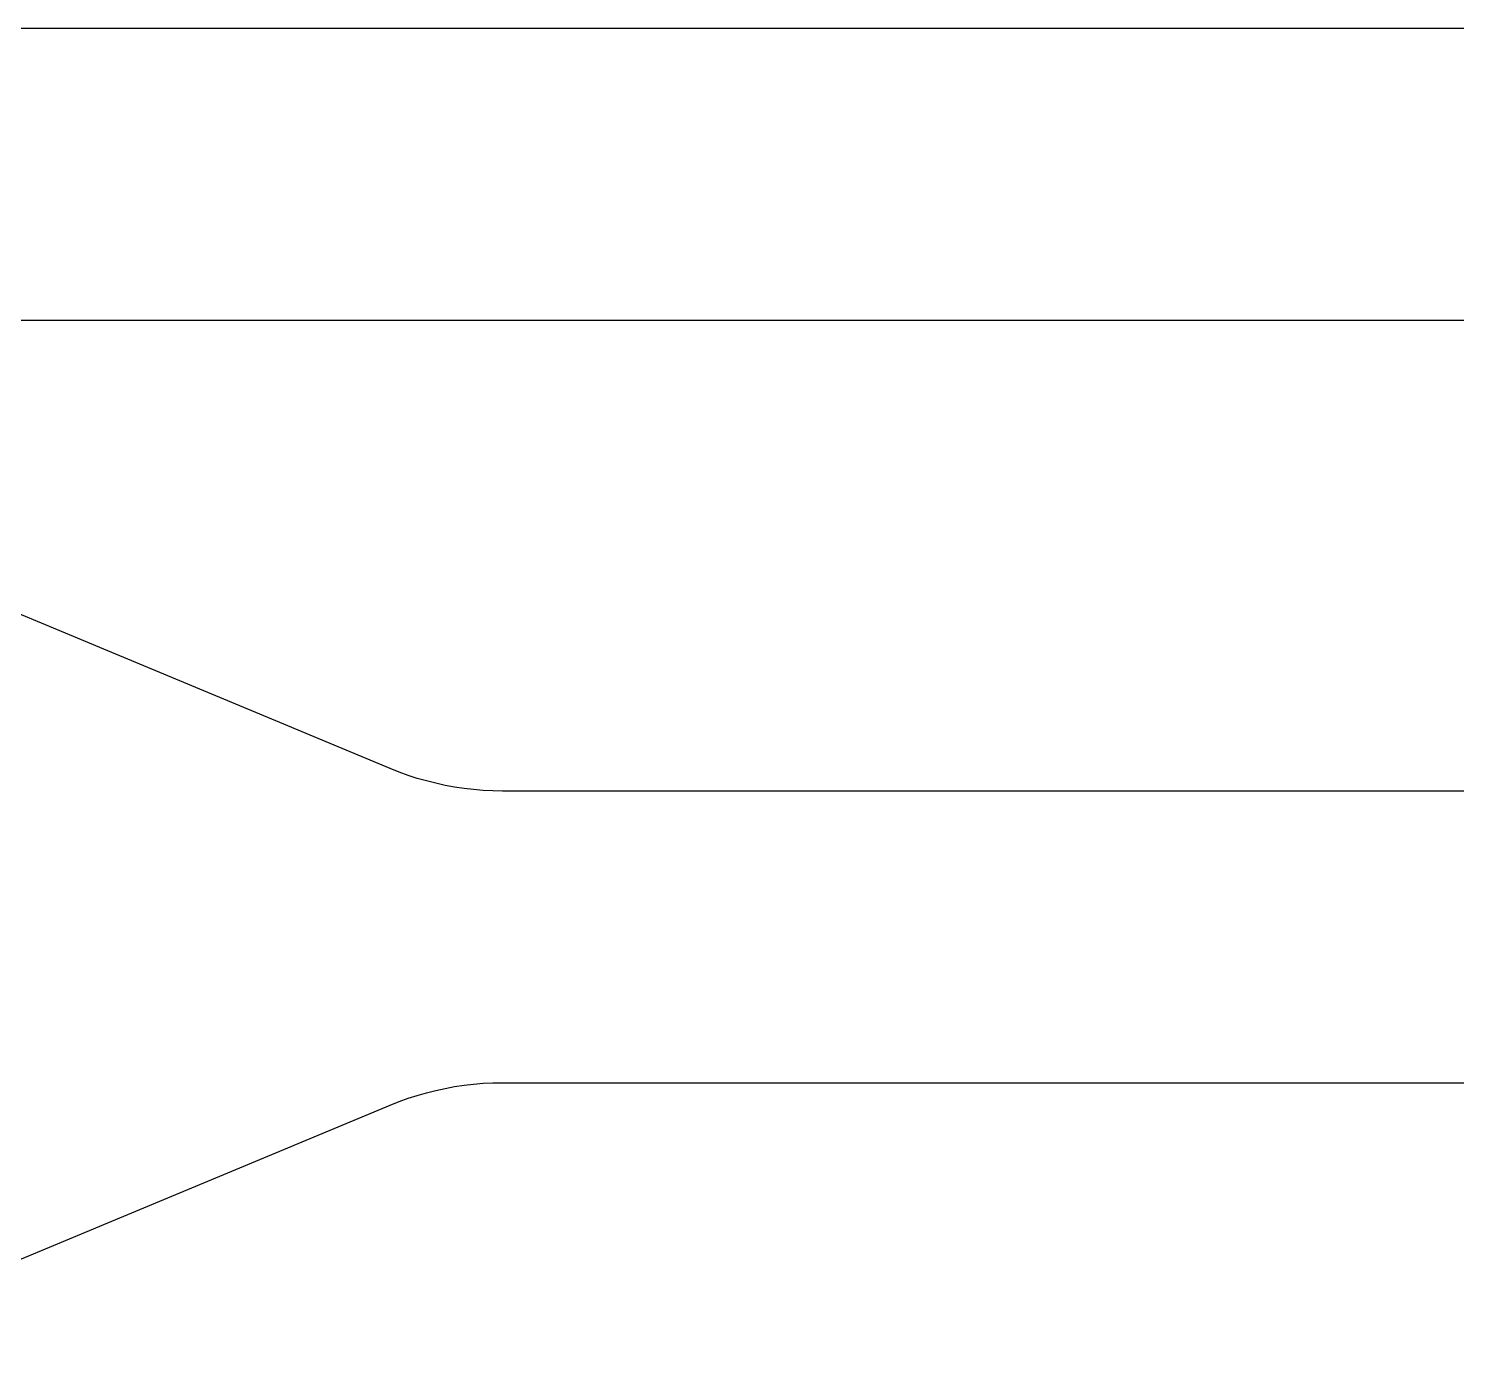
# Model space of a CAD drawing. Header units: millimetres. Extents: x 1015 to 1415, y -25 to 475.
# Drawn here: x 1261.64 to 1310.6, y 55.57 to 100.72 of the extents above; entities that cross this region are included whole.
import ezdxf

# ---------------------------------------------------------------- set-up
doc = ezdxf.new("R2010")
doc.units = ezdxf.units.MM
doc.header["$MEASUREMENT"] = 0
doc.layers.add('corte', color=1, linetype='Continuous', true_color=0xff0000)

msp = doc.modelspace()

# ---------------------------------------------------------------- linework, layer by layer
at = {"layer": 'corte', "linetype": 'Continuous', "lineweight": 25}
for p, q in [((1321.577, 100.724), (1249.318, 100.724)), ((1249.573, 90.724), (1321.577, 90.724)), ((1274.041, 75.349), (1254.263, 83.59)), ((1274.346, 75.227), (1274.041, 75.349)), ((1274.656, 75.116), (1274.346, 75.227)), ((1274.969, 75.015), (1274.656, 75.116)), ((1275.285, 74.924), (1274.969, 75.015)), ((1275.604, 74.844), (1275.285, 74.924)), ((1275.926, 74.774), (1275.604, 74.844)), ((1276.249, 74.715), (1275.926, 74.774)), ((1276.575, 74.666), (1276.249, 74.715)), ((1276.901, 74.628), (1276.575, 74.666)), ((1277.229, 74.601), (1276.901, 74.628)), ((1277.558, 74.585), (1277.229, 74.601)), ((1277.887, 74.58), (1277.558, 74.585)), ((1349.891, 74.58), (1277.887, 74.58)), ((1274.656, 64.043), (1274.969, 64.145)), ((1274.969, 64.145), (1275.285, 64.235)), ((1275.285, 64.235), (1275.604, 64.316)), ((1275.604, 64.316), (1275.926, 64.385)), ((1275.926, 64.385), (1276.249, 64.445)), ((1276.249, 64.445), (1276.575, 64.493)), ((1276.575, 64.493), (1276.901, 64.531)), ((1276.901, 64.531), (1277.229, 64.558)), ((1277.229, 64.558), (1277.558, 64.574)), ((1277.558, 64.574), (1277.887, 64.58)), ((1277.887, 64.58), (1350.146, 64.58)), ((1254.263, 55.57), (1274.041, 63.81)), ((1274.041, 63.81), (1274.346, 63.932)), ((1274.346, 63.932), (1274.656, 64.043))]:
    msp.add_line(p, q, dxfattribs=at)

doc.saveas('drawing.dxf')
